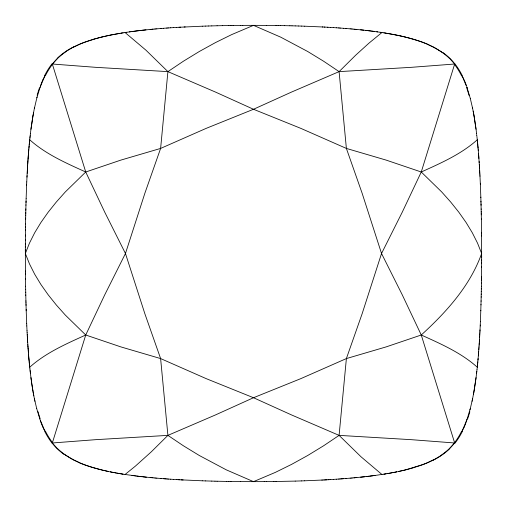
<?xml version="1.0" encoding="UTF-8"?>
<svg xmlns="http://www.w3.org/2000/svg" width="507" height="507" viewBox="0 0 507 507"><rect width="100%" height="100%" fill="white"/><g stroke="black" fill="none" stroke-linecap="round" stroke-linejoin="round"><path stroke-width="0.76" d="M25.35 249.812L25.432 271.948M481.65 257.188L481.568 235.052M25.35 250.731L25.363 246.123M481.637 260.877L481.65 256.269M25.363 247.042L25.375 243.354M481.625 263.646L481.637 259.958M25.369 244.279L25.394 239.659M481.606 267.341L481.631 262.721M25.388 240.591L25.432 235.052M481.612 266.409L481.511 277.481M25.426 235.977L25.489 229.519M25.477 230.451L25.521 226.768M481.523 276.549L481.441 283.02M481.479 280.232L481.498 278.394M25.559 223.98L25.508 227.675M25.559 223.999L25.642 218.942M481.441 283.001L481.384 286.658M25.635 219.423L25.661 218.023M481.339 288.977L481.39 286.227M25.648 218.511L25.711 215.279M481.289 291.721L481.352 288.489M25.737 213.935L25.768 212.541M25.705 215.767L25.749 213.453M481.295 291.233L481.232 294.459M25.756 213.016L25.832 209.803M481.168 297.197L481.244 293.984M25.838 209.347L26.028 202.109M25.819 210.272L25.851 208.903M481.181 296.728L481.073 301.272M25.939 205.265L25.952 204.815M481.08 300.822L480.972 304.891M26.041 201.634L26.136 198.478M26.015 202.54L26.053 201.203M480.985 304.46L480.794 310.785M26.136 198.49L26.605 185.473M480.807 310.322L480.395 321.527M26.656 184.161L26.757 181.924M26.598 185.492L26.656 184.142M480.402 321.508L480.243 325.076M26.757 181.943L27.023 176.246M480.205 325.963L480.243 325.057M480.205 325.944L479.933 331.654M26.979 177.095L27.067 175.346M479.977 330.779L480.021 329.905M27.067 175.371L27.163 173.597M479.888 332.529L479.933 331.629M479.837 333.403L479.888 332.503M27.207 172.754L27.258 171.848M27.156 173.622L27.207 172.722M479.793 334.278L479.844 333.378M479.742 335.152L479.793 334.246M27.302 171.005L27.353 170.105M27.251 171.879L27.302 170.973M479.647 336.895L479.749 335.121M27.353 170.13L27.403 169.23M479.597 337.77L479.647 336.87M27.454 168.387L27.505 167.481M27.403 169.262L27.454 168.356M479.495 339.519L479.597 337.738M27.505 167.513L27.663 164.889M479.495 339.487L479.413 340.824M27.555 166.638L27.606 165.789M479.445 340.362L478.469 354.197M479.337 342.111L479.362 341.68M27.771 163.229L27.663 164.933M27.803 162.747L27.834 162.316M27.746 163.603L27.885 161.524M479.223 343.822L479.254 343.397M27.86 161.891L28.005 159.749M479.14 345.109L479.166 344.684M27.917 161.03L27.948 160.605M478.995 347.251L479.02 346.826M28.1 158.476L28.005 159.819M478.9 348.524L478.931 348.1M28.126 158.121L28.284 155.941M28.062 158.97L28.221 156.783M478.811 349.792L478.842 349.367M28.246 156.416L28.348 155.098M478.652 351.902L478.684 351.484M28.379 154.711L28.544 152.594M28.316 155.567L28.481 153.406M478.551 353.17L478.583 352.752M28.512 152.981L28.595 151.961M478.488 354.019L478.335 355.876M28.582 152.157L28.665 151.124M28.715 150.503L28.931 148.031M28.652 151.333L28.734 150.294M478.348 355.667L477.974 360.033M28.753 150.085L28.791 149.666M478.101 358.582L478.031 359.412M28.988 147.379L29.355 143.475M28.918 148.209L29.007 147.201M29.045 146.757L29.121 145.934M477.993 359.799L477.569 364.343M477.803 361.884L477.645 363.525M29.235 144.729L29.431 142.657M29.393 143.082L29.596 141.016M477.486 365.16L477.607 363.918M29.476 142.258L29.685 140.198M477.404 365.984L477.524 364.742M242.758 25.382L253.5 25.35L280.758 37.176L307.686 51.499L323.548 61.189L339.094 71.626L346.382 148.424L362.118 193.205L381.537 253.5L402.228 294.77L421.266 335C440.849 343.879 461.091 352.714 477.277 367.207L477.442 365.566M29.64 140.61L29.913 138.037M477.277 367.207L477.36 366.39M477.239 367.562L477.087 368.957M29.913 138.043L30.027 136.991M266.39 25.401L253.5 25.35L231.674 34.603L215.412 42.62L199.314 51.499L183.452 61.189L167.906 71.626L160.618 148.424L144.882 193.205L125.463 253.5L104.772 294.77L85.734 335L52.335 442.979L57.494 448.701M240.61 481.599L253.5 481.65L275.326 472.397L291.588 464.38L307.686 455.501L323.548 445.811L339.094 435.374L346.382 358.576L362.118 313.795L381.537 253.5L402.228 212.23L421.266 172L454.665 64.021L449.506 58.299M30.103 136.288L29.989 137.334M30.103 136.294L30.224 135.242M476.859 371.054L476.897 370.712M476.859 371.061L476.776 371.745M30.224 135.255L30.426 133.506M476.776 371.758L476.7 372.442M476.694 372.455L476.58 373.475M30.42 133.525L30.94 129.374M476.574 373.494L475.794 379.642M30.933 129.399L32.67 117.618M476.06 377.626L473.715 392.944M31.022 128.715L33.12 115M475.705 380.32L474.387 389.053M474.279 389.712L474.33 389.382M32.721 117.32L32.942 116.014M474.222 390.035L473.83 392.291M33.006 115.653L34.343 108.568M33.354 113.701L33.234 114.348M473.766 392.652L472.657 398.413M33.405 113.403L33.525 112.75M473.468 394.275L473.532 393.945M34.343 108.587L36.884 97.737L39.926 87.793M472.657 398.432L472.461 399.37M34.476 107.934L34.539 107.617M472.461 399.383L470.281 408.642M472.055 401.259L472.194 400.631M470.357 408.357L467.289 418.605M36.884 97.737L37.043 97.141M469.957 409.859L470.116 409.263M467.27 418.643L467.093 419.169M39.907 87.831L40.123 87.223M467.074 419.207L466.896 419.733M40.104 87.267L40.528 86.101M466.694 420.29L466.877 419.777M466.776 420.056L466.18 421.685M40.408 86.424L41.263 84.156M466.573 420.62L465.971 422.242M40.611 85.867L41.156 84.435M466.06 422.014L465.756 422.794M41.244 84.206L41.371 83.877M43.146 79.612L45.129 75.454M463.854 427.388L463.493 428.174M463.709 427.705L461.871 431.546M43.412 79.029L45.028 75.657M463.347 428.491L461.972 431.343M264.242 481.618L253.5 481.65L226.242 469.824L199.314 455.501L183.452 445.811L167.906 435.374L160.618 358.576L144.882 313.795L125.463 253.5L104.772 212.23L85.734 172L52.335 64.021L57.494 58.299M52.335 64.021L95.386 67.304L167.906 71.626L215.412 92.04L253.5 109.271L300.822 128.366L346.382 148.424L386.131 160.098L421.266 172L441.679 191.919L450.698 202.033L458.848 212.23L466.079 222.491L472.328 232.802L477.537 243.145L481.65 253.5C470.103 285.935 446.299 312.166 421.266 335L454.665 442.979L449.506 448.701M454.665 442.979L411.614 439.696L339.094 435.374L291.588 414.96L253.5 397.729L206.178 378.634L160.618 358.576L120.869 346.902L85.734 335L65.321 315.081L56.302 304.967L48.152 294.77L40.921 284.509L34.672 274.198L29.463 263.855L25.35 253.5L29.463 243.145L34.672 232.802L40.921 222.491L48.152 212.23L56.302 202.033L65.321 191.919L85.734 172L120.869 160.098L160.618 148.424L206.178 128.366L253.5 109.271L291.588 92.04L339.094 71.626L355.635 55.231L369.001 43.114L381.929 32.524L383.926 32.841M421.266 335L386.131 346.902L346.382 358.576L300.822 378.634L253.5 397.729L215.412 414.96L167.906 435.374L151.365 451.769L135.382 466.129L125.071 474.476L122.307 474.039M66.043 51.448L71.931 47.905L80.398 43.887A86.279 65.853 -23.4 0 1 84.004 42.449L93.732 39.21M440.957 455.552L435.069 459.095L426.602 463.113A86.279 65.853 -23.4 0 1 422.996 464.551L405.758 469.818M73.946 46.853L78.224 44.819A81.969 52.088 -23.4 0 1 92.857 39.565M433.054 460.147L428.776 462.181A81.969 52.088 -23.4 0 1 414.143 467.435M421.266 172C440.849 163.121 461.091 154.286 477.277 139.793L476.897 136.288M85.734 335C66.151 343.879 45.909 352.714 29.723 367.207L29.596 365.984M92.844 39.476L101.666 37.074M413.268 467.79L413.604 467.688M94.061 39.115L94.391 39.02M412.609 467.98L412.939 467.885M94.727 38.919L95.056 38.824M412.273 468.081L411.266 468.367M95.392 38.728L96.412 38.443M410.588 468.557L410.93 468.462M96.748 38.355L97.09 38.259M409.909 468.741L410.252 468.645M97.426 38.164L98.459 37.892M409.574 468.836L407.85 469.292M98.802 37.803L99.15 37.708M99.499 37.619L100.887 37.271M407.153 469.469L407.501 469.381M406.804 469.558L405.404 469.907M101.242 37.182L102.027 36.986M405.334 469.926L404.694 470.078M101.951 37.005L102.737 36.815M404.973 470.014L404.339 470.166M102.306 36.922L107.427 35.744M404.263 470.185L400.017 471.155M103.016 36.751L107.795 35.667M403.902 470.268L399.282 471.32M399.573 471.257L398.54 471.478M107.718 35.68L108.168 35.585M108.092 35.604L108.536 35.509M398.832 471.415L398.172 471.554M108.46 35.522L109.278 35.351M108.828 35.446L110.025 35.198M109.563 35.294L110.393 35.122M397.349 471.725L396.683 471.865M396.975 471.802L396.309 471.941M110.317 35.135L112.256 34.749M110.691 35.059L121.522 33.088M396.233 471.954L395.187 472.163M395.866 472.03L392.9 472.606M394.376 472.321L394.744 472.251M112.567 34.691L113.334 34.539M393.609 472.473L393.99 472.397M113.771 34.457L114.924 34.242M393.229 472.543L388.622 473.38M115.304 34.165L117.992 33.684M391.696 472.835L389.775 473.177M389.395 473.246L385.523 473.906M118.378 33.62L118.758 33.551M387.849 473.513L388.242 473.449M119.551 33.418L119.944 33.348M387.056 473.652L387.449 473.582M121.084 33.158L121.914 33.025M385.124 473.969L385.878 473.849M121.876 33.031L122.307 32.961M384.724 474.032L385.086 473.975M122.276 32.968L123.1 32.835M384.693 474.039L374.61 475.522M383.926 474.159L384.325 474.096M123.074 32.841L126.794 32.271M126.788 32.271L132.39 31.478M129.38 31.897L130.242 31.776M131.972 31.535L133.271 31.364M373.729 475.636L375.028 475.465M132.859 31.421L134.152 31.25M374.141 475.579L367.905 476.358M133.753 31.301L134.64 31.187M372.404 475.807L372.848 475.75M134.596 31.193L137.315 30.851M135.039 31.136L135.927 31.022M371.073 475.978L371.961 475.864M136.377 30.971L136.82 30.914M370.623 476.029L369.73 476.143M137.27 30.857L139.095 30.642M137.72 30.807L138.614 30.699M368.386 476.301L368.836 476.25M139.064 30.642L144.121 30.071M139.552 30.585L140.008 30.534M367.448 476.415L362.879 476.929M367.936 476.358L366.111 476.567M140.464 30.477L141.808 30.325M142.283 30.274L145.972 29.875M364.717 476.726L361.954 477.03M144.558 30.027L150.192 29.45M361.491 477.074L356.808 477.55M362.442 476.973L360.61 477.169M150.148 29.457L151.137 29.362M355.863 477.638L356.852 477.543M151.092 29.362L153.019 29.184M152.03 29.273L154.92 29.013M354.97 477.727L352.08 477.987M355.908 477.638L353.981 477.816M154.882 29.013L155.883 28.924M454.665 64.021L411.614 67.304L339.094 71.626M52.335 442.979L95.386 439.696L167.906 435.374M351.117 478.076L352.118 477.987M155.845 28.931L156.847 28.842M350.153 478.158L351.155 478.069M156.809 28.848L160.7 28.519M350.191 478.152L346.3 478.481M160.662 28.525L161.663 28.443M345.337 478.557L346.338 478.475M161.625 28.449L163.634 28.291M345.375 478.551L343.366 478.709M163.596 28.297L166.581 28.075M341.439 478.855L343.404 478.703M340.419 478.925L342.383 478.785M166.55 28.075L167.564 27.999M339.437 479.001L340.451 478.925M167.532 28.005L168.546 27.929M338.454 479.071L339.468 478.995M168.514 27.936L170.536 27.796M336.464 479.204L338.486 479.064M170.504 27.796L173.54 27.6M336.496 479.204L333.46 479.4M173.514 27.6L176.544 27.416M333.486 479.4L330.456 479.584M176.525 27.416L179.56 27.239M330.475 479.584L326.419 479.818M328.441 479.704L328.948 479.679M179.066 27.264L202.299 26.199M180.08 27.207L180.587 27.182M323.872 479.958L325.906 479.85M325.399 479.876L326.92 479.793M324.379 479.933L321.825 480.066M184.149 26.985L185.175 26.934M322.344 480.04L304.701 480.801M202.287 26.199L205.462 26.091M304.713 480.801L301.538 480.909M205.443 26.091L208.624 25.996M301.557 480.909L295.201 481.099M208.605 25.996L211.799 25.901M211.774 25.901L217.11 25.768M295.226 481.099L276.011 481.492M217.078 25.768L222.434 25.648M222.408 25.654L228.847 25.54M228.815 25.54L230.989 25.508M230.958 25.508L233.131 25.477M273.869 481.523L276.042 481.492M233.1 25.477L240.635 25.401M273.9 481.523L266.365 481.599M240.61 25.401L242.777 25.382M264.223 481.618L266.39 481.599M266.365 25.401L276.042 25.508M240.635 481.599L230.958 481.492M276.011 25.508L278.185 25.54M228.815 481.46L230.989 481.492M278.153 25.54L280.327 25.572M226.673 481.428L228.847 481.46M280.295 25.572L284.592 25.654M226.705 481.428L217.078 481.232M284.566 25.648L289.922 25.768M289.89 25.768L292.045 25.819M214.955 481.181L217.11 481.232M295.226 25.901L292.013 25.819M214.987 481.181L211.774 481.099M295.201 25.901L298.395 25.996M211.799 481.099L205.443 480.909M298.376 25.996L301.557 26.091M301.538 26.091L304.713 26.199M205.462 480.909L202.287 480.801M304.701 26.199L322.851 26.985M202.299 480.801L181.094 479.85M322.344 26.96L324.892 27.093M182.108 479.907L183.128 479.958M324.379 27.067L327.934 27.264M181.601 479.876L179.066 479.736M327.44 27.239L330.475 27.416M178.052 479.679L179.56 479.761M178.546 479.704L176.525 479.584M330.456 27.416L333.486 27.6M176.544 479.584L173.514 479.4M333.46 27.6L336.496 27.796M173.54 479.4L170.504 479.204M336.464 27.796L338.486 27.936M170.536 479.204L168.514 479.064M338.454 27.929L339.468 28.005M167.532 478.995L168.546 479.071M339.437 27.999L340.451 28.075M166.55 478.925L167.564 479.001M340.419 28.075L343.404 28.297M164.617 478.785L166.581 478.925M163.596 478.703L165.561 478.855M343.366 28.291L345.375 28.449M163.634 478.709L161.625 478.551M345.337 28.443L346.338 28.525M160.662 478.475L161.663 478.557M346.3 28.519L350.191 28.848M160.7 478.481L156.809 478.152M350.153 28.842L351.155 28.931M155.845 478.069L156.847 478.158M351.117 28.924L352.118 29.013M154.882 477.987L155.883 478.076M352.08 29.013L354.025 29.184M154.92 477.987L152.975 477.816M353.981 29.184L354.97 29.273M152.03 477.727L153.019 477.816M354.925 29.273L355.908 29.362M151.092 477.638L152.075 477.727M355.863 29.362L356.852 29.457M150.148 477.543L151.137 477.638M356.808 29.45L361.954 29.97M150.192 477.55L145.972 477.125M360.61 29.831L362.879 30.071M146.39 477.169L143.202 476.827M145.046 477.03L145.509 477.074M362.442 30.027L363.798 30.173M144.558 476.973L141.371 476.624M363.361 30.122L367.448 30.585M142.283 476.726L139.552 476.415M365.629 30.376L366.079 30.426M140.464 476.523L139.064 476.358M367.024 30.534L367.936 30.642M367.905 30.642L371.961 31.136M139.095 476.358L125.071 474.476M368.386 30.699L370.623 30.971M138.164 476.25L138.614 476.301M137.72 476.193L136.82 476.086M135.477 475.921L135.927 475.978M371.466 31.073L372.404 31.193M372.36 31.187L374.61 31.478M134.596 475.807L133.715 475.693M372.848 31.25L373.285 31.307M373.729 31.364L380.212 32.271M133.271 475.636L131.972 475.465M376.771 31.776L377.633 31.897M380.206 32.271L381.929 32.524M383.9 32.835L384.724 32.968M122.675 474.096L123.074 474.159M384.693 32.961L385.124 33.031M121.914 473.975L122.276 474.032M385.086 33.025L395.187 34.837M121.522 473.912L121.876 473.969M386.271 33.221L385.478 33.088M121.477 473.906L117.605 473.246M120.691 473.772L121.084 473.842M387.494 33.424L387.887 33.494M119.506 473.576L118.72 473.443M388.28 33.557L389.046 33.69M118.378 473.38L113.01 472.397M389.395 33.754L390.162 33.887M116.838 473.113L117.225 473.177M390.542 33.956L391.696 34.165M116.071 472.974L115.304 472.835M392.076 34.242L393.229 34.457M114.538 472.689L113.771 472.543M393.666 34.539L394.433 34.691M113.334 472.461L111.882 472.175M112.256 472.251L112.624 472.321M394.744 34.749L395.561 34.913M111.813 472.163L110.025 471.802M395.866 34.97L397.437 35.294M395.492 34.894L396.683 35.135M111.439 472.087L109.651 471.725M396.975 35.198L398.172 35.446M397.722 35.351L398.54 35.522M108.828 471.554L108.168 471.415M398.464 35.509L398.908 35.604M108.46 471.478L107.427 471.257M398.832 35.585L399.282 35.68M399.205 35.667L400.017 35.845M107.718 471.32L106.685 471.092M399.573 35.744L400.745 36.003M106.983 471.155L105.969 470.933M400.315 35.908L401.468 36.168M106.255 470.997L105.247 470.769M401.031 36.067L402.19 36.333M105.532 470.832L104.531 470.604M401.753 36.231L402.552 36.415M104.81 470.667L103.815 470.439M402.469 36.396L402.913 36.498M402.831 36.479L403.274 36.58M104.087 470.502L103.098 470.268M403.185 36.561L403.984 36.751M403.547 36.643L404.694 36.922M103.371 470.338L102.737 470.185M404.263 36.815L405.049 37.005M102.661 470.166L102.027 470.014M102.306 470.078L101.666 469.926M404.973 36.986L405.758 37.182M405.334 37.074L414.156 39.476A82.793 52.734 23.4 0 1 427.743 44.261M101.596 469.907L100.196 469.558M101.242 469.818L92.844 467.524A82.793 52.734 23.4 0 1 79.257 462.739M406.462 37.353L407.501 37.619M99.499 469.381L99.847 469.469M407.85 37.708L408.198 37.803M99.15 469.292L98.111 469.013M408.541 37.892L408.889 37.987M409.231 38.076L409.574 38.164M97.426 468.836L97.769 468.924M409.909 38.259L412.273 38.919M97.09 468.741L96.07 468.462M95.734 468.367L94.727 468.081M412.609 39.02L420.563 41.568A89.447 68.249 23.4 0 1 426.596 43.894L434.093 47.385M94.391 467.98L93.396 467.688M93.066 467.593L86.437 465.432A89.447 68.249 23.4 0 1 80.404 463.106L72.907 459.615M427.712 44.356L435.069 47.905L442.826 52.741M79.288 462.644L71.931 459.095L64.174 454.259M85.734 172C66.151 163.121 45.909 154.286 29.723 139.793M125.071 32.524L145.972 50.212L167.906 71.626M381.929 474.476L361.028 456.788L339.094 435.374M461.871 75.454L462.105 75.917M45.129 431.546L44.895 431.083M462.131 75.968L462.733 77.203M44.87 431.032L44.641 430.57M462.257 76.227L462.98 77.723M44.489 430.259L44.02 429.277M44.363 429.999L43.291 427.705M463.011 77.774L463.709 79.295M463.132 78.04L463.613 79.086M43.868 428.96L43.146 427.388M465.654 83.934L466.37 85.822M41.346 423.066L41.048 422.287M465.756 84.206L466.282 85.588M40.306 420.29L41.029 422.242M40.921 421.963L40.408 420.576M466.694 86.71L466.877 87.223M39.73 418.643L40.326 420.335M466.795 86.989L467.074 87.793M466.991 87.553L467.27 88.357M467.188 88.117L470.281 98.345M39.812 418.883L36.719 408.642M470.281 98.358L472.657 108.568M36.719 408.655L34.539 399.37M34.806 400.625L34.939 401.252M472.461 107.63L472.53 107.947M34.539 399.383L34.343 398.413M472.657 108.587L473.766 114.348M34.343 398.432L33.468 393.945M473.17 111.141L473.227 111.464M33.773 395.536L33.83 395.859M473.475 112.75L473.994 115.653M33.525 394.25L33.12 392M33.411 393.622L33.234 392.652M473.83 114.709L474.108 116.306M33.17 392.291L32.892 390.694M33.006 391.347L31.878 384.369M474.058 116.014L476.06 129.374M474.165 116.635L474.279 117.288M32.778 390.035L32.835 390.365M32.721 389.68L31.295 380.32M474.33 117.618L475.972 128.683M31.776 383.704L30.42 373.475M31.206 379.642L30.933 377.601M476.067 129.399L476.574 133.506M476.58 133.525L476.656 134.197M30.426 373.494L30.3 372.442M30.306 372.455L30.224 371.745M476.738 134.906L476.776 135.242M476.776 135.255L476.814 135.591M30.224 371.758L30.141 371.054M30.103 370.706L30.141 371.061M30.103 370.712L29.913 368.957M29.913 368.963L29.685 366.802M477.315 140.198L477.277 139.793L477.486 141.84M477.36 140.61L477.569 142.657M29.64 366.39L29.431 364.343M29.558 365.566L29.273 362.708M477.524 142.258L477.727 144.292M477.607 143.082L477.803 145.116M29.393 363.918L29.197 361.884M477.765 144.729L478.228 149.876M29.083 360.623L29.235 362.271M477.879 145.934L477.917 146.346M29.007 359.799L29.121 361.066M477.974 146.967L478.012 147.379M28.969 359.412L28.899 358.582M29.026 360.033L28.842 357.961M478.05 147.797L478.082 148.209M28.772 357.124L28.861 358.145M478.209 149.679L478.684 155.567M478.266 150.294L478.297 150.706M28.703 356.294L28.791 357.321M28.512 354.019L28.715 356.497M28.582 354.83L28.614 355.249M478.519 153.406L478.551 153.83M28.531 354.197L28.316 351.433M478.583 154.248L478.754 156.416M28.348 351.902L28.379 352.327M28.183 349.735L28.316 351.484M478.716 155.941L479.197 162.747M478.779 156.783L478.811 157.208M28.253 350.635L28.284 351.059M478.842 157.633L478.9 158.476M28.1 348.524L28.126 348.943M28.189 349.792L28.062 348.03M28.069 348.1L27.828 344.621M27.98 346.826L28.005 347.251M479.115 161.524L479.495 167.513M27.917 345.97L27.948 346.395M27.86 345.109L27.606 341.211M479.305 164.464L479.337 164.889M27.638 341.68L27.695 342.536M479.388 165.751L479.413 166.176M27.505 339.487L27.562 340.393M27.555 340.362L27.612 341.249M479.495 167.481L479.546 168.387M27.454 338.613L27.505 339.519M479.546 168.356L479.647 170.13M27.353 336.87L27.403 337.77M27.403 337.738L27.454 338.644M479.647 170.105L479.698 171.005M479.698 170.973L479.749 171.879M27.251 335.121L27.353 336.895M479.742 171.848L479.793 172.754M27.207 334.246L27.258 335.152M479.793 172.722L479.844 173.622M479.837 173.597L479.888 174.497M27.112 332.503L27.207 334.278M479.888 174.471L479.933 175.371M479.933 175.346L479.977 176.246M27.023 330.754L27.112 332.529M479.977 176.221L480.306 183.274M27.023 330.779L26.795 325.944M26.795 325.963L26.694 323.726M480.306 183.255L480.344 184.161M480.344 184.142L480.839 197.584M26.694 323.745L26.193 310.322M26.161 309.416L26.206 310.785M480.826 197.122L481.035 204.359M26.174 309.878L25.965 302.641M480.947 201.203L480.972 202.109M26.015 304.46L26.041 305.366M481.023 203.915L481.061 205.265M481.048 204.822L481.225 212.103M25.927 301.272L25.775 294.897M25.92 300.822L25.977 303.085M481.149 208.903L481.162 209.353M481.213 211.628L481.263 213.935M481.251 213.453L481.282 214.848M25.667 289.402L25.787 295.372M481.27 214.366L481.365 219.423M25.724 292.178L25.73 292.634M481.358 218.942L481.555 233.207M25.61 286.227L25.667 289.434M25.616 286.658L25.502 278.394M25.508 279.325L25.445 273.793M481.542 232.295L481.574 235.977M25.426 271.023L25.458 274.705M52.532 442.624A53.501 33.253 74.2 0 1 45.345 431.051M72.995 459.475A46.112 29 23.7 0 1 57.602 448.657M40.091 418.484A81.323 48.057 73.8 0 1 37.924 411.545M43.437 427.597A62.944 38.38 73.9 0 1 41.53 423.028M44.73 75.391A53.501 33.994 -74.8 0 1 52.139 63.654M41.219 83.794A62.944 38.728 -74 0 1 43.152 79.187M37.15 95.246A81.323 48.862 -73.8 0 1 39.356 88.193M57.316 58.216A46.41 29.476 -23.4 0 1 73.889 46.752M454.468 64.376A53.501 33.253 74.2 0 1 461.655 75.949M434.005 47.525A46.112 29 23.7 0 1 449.398 58.343M466.909 88.516A81.323 48.057 73.8 0 1 469.076 95.455M463.563 79.403A62.944 38.38 73.9 0 1 465.47 83.972M462.27 431.609A53.501 33.994 -74.8 0 1 454.861 443.346M465.781 423.206A62.944 38.728 -74 0 1 463.848 427.813M469.85 411.754A81.323 48.862 -73.8 0 1 467.644 418.807M449.684 448.784A46.41 29.476 -23.4 0 1 433.111 460.248M454.5 442.909A49.699 37.36 -24 0 1 440.843 455.419M461.585 431.362A60.428 47.569 -74.2 0 1 454.475 442.769M465.515 423.009A79.073 61.493 -73.9 0 1 463.721 427.312M454.874 63.781A60.428 48.171 74.8 0 1 462.111 75.302M442.985 52.576A49.591 37.638 23.5 0 1 454.849 63.945M463.981 79.542A79.073 61.791 74 0 1 465.787 83.87M52.5 64.091A49.699 37.36 -24 0 1 66.157 51.581M45.415 75.638A60.428 47.569 -74.2 0 1 52.525 64.231M41.485 83.991A79.073 61.493 -73.9 0 1 43.279 79.688M52.126 443.219A60.428 48.171 74.8 0 1 44.889 431.698M64.015 454.424A49.591 37.638 23.5 0 1 52.151 443.055M43.019 427.458A79.073 61.791 74 0 1 41.213 423.13M477.011 369.66L476.973 370.009L477.011 369.666"/></g></svg>
